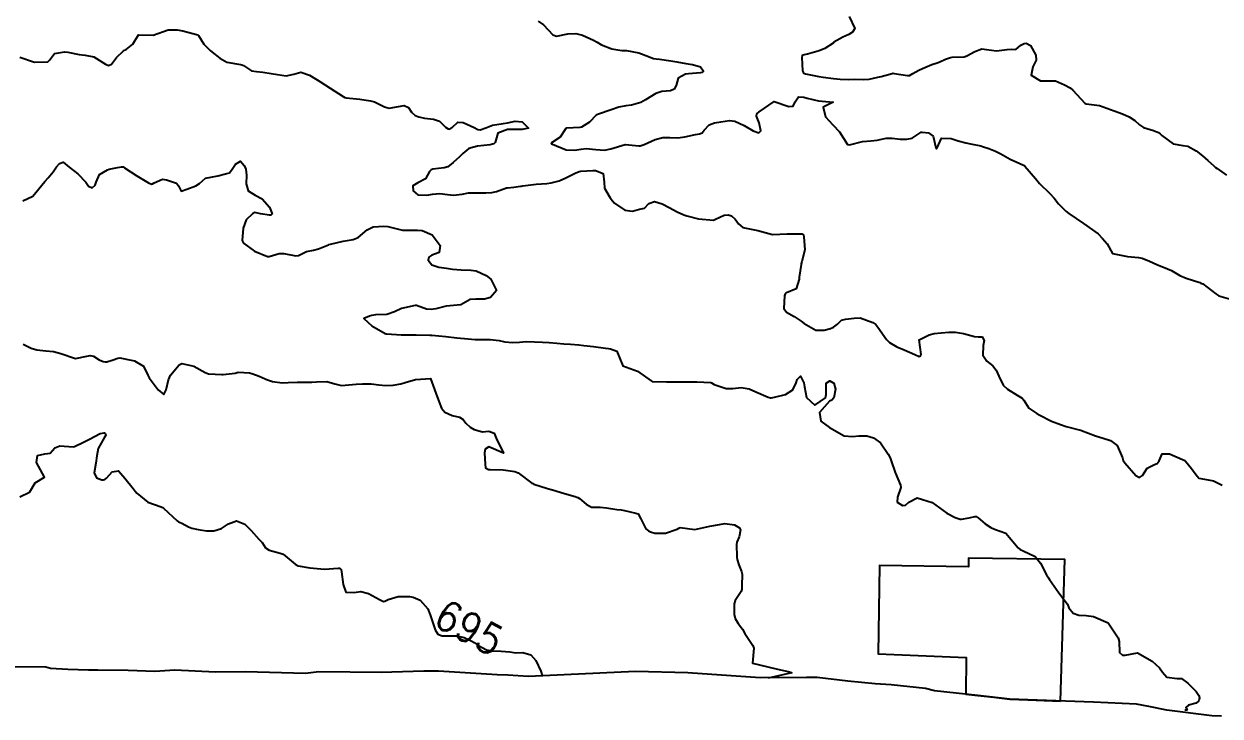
# Model space of a CAD drawing. Header units: metres. Extents: x 292545 to 299085, y 7450245 to 7463078.
# Drawn here: x 294679 to 294840.7, y 7462521.2 to 7462614.8 of the extents above; entities that cross this region are included whole.
import ezdxf
from ezdxf.enums import TextEntityAlignment as Align

# ---------------------------------------------------------------- set-up
doc = ezdxf.new("R2010")
doc.units = ezdxf.units.M
for name, color, linetype in [('Area', 45, 'Continuous'), ('Cotas', 45, 'Continuous'), ('Curvas de Nivel 1m', 11, 'Continuous'), ('Curvas de Nivel 5m', 15, 'Continuous'), ('Edificações', 30, 'Continuous')]:
    doc.layers.add(name, color=color, linetype=linetype)
doc.styles.add('Style-STANDARD', font='STANDARD.shx')

msp = doc.modelspace()

# ---------------------------------------------------------------- linework, layer by layer
at = {"layer": 'Area'}
msp.add_polyline3d([(294840.88, 7462521.2, 692.76), (294839.58, 7462521.25, 692.95), (294833.5, 7462522.01, 692.99), (294831.06, 7462522.51, 693.03), (294829.38, 7462522.83, 696.36), (294823.58, 7462523.06, 702.35), (294814.68, 7462523.39, 698.12), (294812.26, 7462523.49, 698.66), (294807.92, 7462523.98, 697.51), (294802.09, 7462524.63, 693.63), (294800.87, 7462524.95, 693.58), (294796.21, 7462525.43, 693.62), (294794.08, 7462525.54, 699.65), (294790.35, 7462525.94, 693.64), (294786.21, 7462526.41, 693.64), (294784.77, 7462526.42, 693.74), (294778.51, 7462526.36, 693.87), (294768.75, 7462527.06, 694.9), (294761.67, 7462527.25, 695.01), (294747.22, 7462526.53, 695.36), (294744.39, 7462526.72, 694.83), (294742.99, 7462526.77, 695.02), (294735.05, 7462527.28, 694.98), (294733.08, 7462527.26, 695.23), (294727.28, 7462527.08, 695.38), (294718.88, 7462527.2, 695.54), (294717.08, 7462526.98, 695.7), (294708.94, 7462527.17, 695.64), (294704.88, 7462527.13, 695.75), (294699.41, 7462527.4, 695.92), (294696.7, 7462527.23, 695.75), (294693.1, 7462527.38, 695.68), (294689.01, 7462527.4, 695.81), (294687.72, 7462527.42, 695.66), (294684.95, 7462527.48, 695.65), (294682.59, 7462527.65, 695.74), (294681.95, 7462527.81, 695.81), (294671.78, 7462527.87, 695.76)], dxfattribs=at)
at = {"layer": 'Curvas de Nivel 1m', "flags": 128}
for points, elevation in [([(294748.52, 7462615.21), (294749.23, 7462614.7), (294750.5, 7462613.35), (294751.01, 7462613.19), (294752.5, 7462613.51), (294753.61, 7462613.54), (294754.5, 7462613.29), (294755.97, 7462612.63), (294756.49, 7462612.34), (294757.07, 7462612.02), (294758.48, 7462611.46), (294759.8, 7462611.25), (294760.47, 7462611.22), (294762.1, 7462610.92), (294762.47, 7462610.79), (294763.08, 7462610.54), (294764.1, 7462610.17), (294764.46, 7462610.1), (294764.91, 7462610.06), (294766.46, 7462609.84), (294767.26, 7462609.69), (294768.45, 7462609.48), (294769.35, 7462609.36), (294770.45, 7462609.03), (294770.88, 7462608.45), (294770.64, 7462608.25), (294770.44, 7462608.21), (294768.81, 7462608.1), (294768.44, 7462608.04), (294767.45, 7462607.47), (294767.17, 7462606.49), (294766.89, 7462606.01), (294766.41, 7462605.79), (294765.24, 7462605.68), (294764.4, 7462605.44), (294763.03, 7462604.54), (294762.39, 7462604.19), (294761.11, 7462603.84), (294760.38, 7462603.74), (294759.4, 7462603.56), (294758.38, 7462603.21), (294756.66, 7462602.62), (294756.45, 7462602.54), (294756.37, 7462602.47), (294755.45, 7462601.53), (294754.35, 7462600.88), (294754.15, 7462600.84), (294752.34, 7462600.72), (294752.31, 7462600.71), (294752.27, 7462600.67), (294751.49, 7462599.52), (294750.32, 7462598.73), (294750.3, 7462598.71), (294750.29, 7462598.69), (294750.32, 7462598.62), (294750.46, 7462598.55), (294752.31, 7462597.82), (294753.4, 7462597.74), (294754.32, 7462597.91), (294754.98, 7462597.97), (294756.32, 7462597.83), (294757.48, 7462597.76), (294758.32, 7462597.93), (294760.27, 7462598.52), (294760.32, 7462598.53), (294762.1, 7462598.34), (294762.32, 7462598.35), (294762.83, 7462598.54), (294764.33, 7462599.19), (294765.38, 7462599.46), (294766.33, 7462599.47), (294767.39, 7462599.43), (294768.33, 7462599.55), (294769.76, 7462599.88), (294770.34, 7462599.98), (294770.67, 7462600.11), (294770.93, 7462600.44), (294771.62, 7462601.17), (294772.36, 7462601.45), (294773.19, 7462601.6), (294774.36, 7462601.78), (294775.09, 7462601.66), (294776.35, 7462601.08), (294777.58, 7462600.37), (294778.34, 7462600.11), (294778.63, 7462600.36), (294778.36, 7462601.45), (294778.01, 7462602.36), (294778.08, 7462602.66), (294778.38, 7462602.95), (294780.39, 7462604.33), (294782.39, 7462603.68), (294783, 7462603.69), (294783.23, 7462604.3), (294783.72, 7462604.98), (294784.4, 7462604.92), (294784.88, 7462604.77), (294786.39, 7462604.42), (294788.39, 7462604.24), (294787.05, 7462603.59), (294787.33, 7462602.25), (294788.36, 7462601.2), (294789.25, 7462600.23), (294790.33, 7462598.54), (294790.6, 7462598.49), (294792.33, 7462598.91), (294793.48, 7462599.03), (294794.33, 7462599.11), (294795.54, 7462599.36), (294796.34, 7462599.39), (294797.45, 7462599.25), (294798.33, 7462599.22), (294799.06, 7462599.38), (294800.15, 7462600.1), (294800.27, 7462600.18), (294800.34, 7462600.19), (294800.43, 7462600.19), (294801.25, 7462600.09), (294801.92, 7462599.66), (294802.25, 7462598.07), (294802.32, 7462598), (294802.39, 7462598), (294802.46, 7462598.07), (294803.03, 7462599.37), (294804.34, 7462599.35), (294805.3, 7462599.01), (294806.33, 7462598.75), (294806.94, 7462598.63), (294808.33, 7462598.33), (294808.59, 7462598.26), (294809.42, 7462597.99), (294810.32, 7462597.62), (294811.05, 7462597.24), (294812.3, 7462596.55), (294813.6, 7462595.94), (294814.1, 7462595.74), (294814.29, 7462595.61), (294815.72, 7462593.92), (294816.26, 7462593.24), (294817.68, 7462591.9), (294818.24, 7462591.27), (294818.83, 7462590.48), (294819.46, 7462589.87), (294819.85, 7462589.5), (294820.22, 7462589.17), (294822.2, 7462587.84), (294824.18, 7462586.45), (294824.81, 7462585.8), (294825.43, 7462585.07), (294826.15, 7462583.79), (294828.15, 7462583.36), (294829.64, 7462583.24), (294830.15, 7462583.16), (294831.15, 7462582.72), (294832.13, 7462582.27), (294833.58, 7462581.71), (294834.12, 7462581.46), (294835.24, 7462580.81), (294836.11, 7462580.45), (294837.93, 7462579.83), (294838.1, 7462579.76), (294838.34, 7462579.65), (294840.09, 7462578.31), (294840.53, 7462578.06), (294842.08, 7462577.6)], 691), ([(294678.46, 7462610.32), (294680.29, 7462609.68), (294680.44, 7462609.64), (294682.22, 7462609.72), (294682.45, 7462609.92), (294683.13, 7462610.82), (294684.47, 7462611.07), (294684.93, 7462611), (294686.46, 7462610.68), (294687.29, 7462610.61), (294688.46, 7462610.39), (294690.02, 7462609.4), (294690.44, 7462609.22), (294690.86, 7462609.39), (294691.54, 7462610.31), (294692.47, 7462611.2), (294692.58, 7462611.26), (294692.82, 7462611.37), (294693.73, 7462612.11), (294694.49, 7462613.35), (294696.49, 7462613.33), (294698.5, 7462614.01), (294699.74, 7462614.05), (294700.5, 7462613.9), (294702.34, 7462613.41), (294702.49, 7462613.36), (294702.56, 7462613.33), (294702.62, 7462613.26), (294703.34, 7462612.1), (294704.2, 7462611.23), (294704.47, 7462611.02), (294705.48, 7462610.2), (294706.45, 7462609.67), (294708.28, 7462609.35), (294708.44, 7462609.31), (294708.68, 7462609.19), (294709.77, 7462608.5), (294710.44, 7462608.4), (294711.29, 7462608.3), (294712.43, 7462608.11), (294713.3, 7462608), (294714.43, 7462607.83), (294715.48, 7462608.05), (294716.44, 7462608.32), (294717.6, 7462607.91), (294718.43, 7462607.38), (294718.63, 7462607.27), (294719.01, 7462607.06), (294720.41, 7462606.13), (294722.14, 7462605.02), (294722.39, 7462604.89), (294722.57, 7462604.84), (294724.39, 7462604.64), (294725.85, 7462604.44), (294726.39, 7462604.29), (294727.72, 7462603.62), (294728.38, 7462603.45), (294729.65, 7462603.66), (294730.38, 7462603.8), (294730.97, 7462603.51), (294731.4, 7462602.91), (294731.89, 7462602.43), (294732.37, 7462602.25), (294733.17, 7462602.09), (294734.36, 7462601.96), (294735.18, 7462601.69), (294736, 7462600.86), (294736.35, 7462600.62), (294736.59, 7462600.61), (294736.9, 7462600.84), (294737.67, 7462601.52), (294738.36, 7462601.5), (294739.87, 7462600.81), (294740.35, 7462600.57), (294740.65, 7462600.5), (294741.43, 7462600.79), (294742.36, 7462601.13), (294743.78, 7462601.34), (294744.36, 7462601.44), (294745.42, 7462601.68), (294746.36, 7462601.59), (294747.22, 7462600.73), (294746.34, 7462600.57), (294744.54, 7462600.56), (294744.35, 7462600.56), (294743.04, 7462600.07), (294742.7, 7462598.78), (294742.5, 7462598.6), (294742.32, 7462598.55), (294742.02, 7462598.48), (294740.32, 7462598.3), (294739.15, 7462597.99), (294738.31, 7462597.3), (294737.89, 7462596.84), (294737.04, 7462596.1), (294736.28, 7462595.52), (294735.8, 7462595.34), (294734.28, 7462595.17), (294734.04, 7462595.11), (294733.83, 7462594.88), (294733.28, 7462593.87), (294732.26, 7462593.33), (294731.57, 7462592.91), (294731.61, 7462592.27), (294732.24, 7462591.72), (294733.45, 7462591.67), (294734.24, 7462591.81), (294735.22, 7462591.89), (294736.24, 7462591.76), (294737.06, 7462591.67), (294738.24, 7462591.81), (294739.09, 7462591.98), (294740.24, 7462591.99), (294741.42, 7462591.97), (294742.25, 7462592.01), (294742.87, 7462592.15), (294744.25, 7462592.64), (294744.35, 7462592.66), (294745.21, 7462592.75), (294746.13, 7462592.87), (294746.25, 7462592.9), (294746.45, 7462592.94), (294748.26, 7462593.14), (294749.7, 7462593.26), (294750.26, 7462593.33), (294751.34, 7462593.61), (294752.27, 7462593.99), (294753.5, 7462594.65), (294754.04, 7462594.88), (294754.28, 7462594.93), (294755.89, 7462595.01), (294756.28, 7462594.99), (294757.31, 7462594.61), (294757.45, 7462593.42), (294757.47, 7462592.61), (294758.24, 7462591.3), (294758.55, 7462590.91), (294758.85, 7462590.59), (294760.22, 7462589.65), (294761.27, 7462589.51), (294762.22, 7462589.75), (294762.87, 7462589.89), (294763.49, 7462590.53), (294764.24, 7462590.79), (294765.29, 7462590.51), (294766.22, 7462589.98), (294767.3, 7462589.4), (294768.21, 7462589), (294768.6, 7462588.86), (294770.2, 7462588.45), (294772.2, 7462588.29), (294772.32, 7462588.31), (294772.49, 7462588.43), (294773.66, 7462588.96), (294774.21, 7462588.99), (294774.66, 7462588.85), (294775.15, 7462588.4), (294775.58, 7462587.78), (294776.19, 7462587.31), (294777.54, 7462587.01), (294778.19, 7462586.88), (294780.18, 7462586.34), (294782.18, 7462586.43), (294784.05, 7462586.42), (294784.18, 7462586.42), (294784.29, 7462586.4), (294784.37, 7462586.29), (294784.41, 7462586.05), (294784.56, 7462584.28), (294784.14, 7462582.67), (294784.05, 7462582.38), (294784.04, 7462582.29), (294783.81, 7462580.59), (294783.78, 7462580.29), (294783.39, 7462579), (294782.08, 7462578.45), (294781.98, 7462578.41), (294781.89, 7462578.31), (294781.8, 7462578.04), (294781.73, 7462576.32), (294782.06, 7462575.82), (294783.11, 7462575.23), (294784.04, 7462574.63), (294784.45, 7462574.29), (294786.02, 7462573.41), (294787.17, 7462573.4), (294788.03, 7462573.64), (294788.45, 7462573.81), (294788.98, 7462574.23), (294789.51, 7462574.76), (294790.04, 7462574.88), (294791.23, 7462575.01), (294792.05, 7462575.06), (294793.76, 7462574.45), (294794.03, 7462574.28), (294794.14, 7462574.17), (294794.41, 7462573.79), (294795.61, 7462572.15), (294796.01, 7462571.75), (294797.01, 7462571.14), (294798, 7462570.73), (294799.43, 7462570.11), (294799.99, 7462569.84), (294800.17, 7462569.91), (294800.26, 7462570.1), (294800.01, 7462572.1), (294801.34, 7462572.77), (294802.02, 7462572.93), (294802.97, 7462573.02), (294804.02, 7462573.15), (294804.91, 7462573.15), (294806.02, 7462572.95), (294807.49, 7462572.54), (294808.02, 7462572.5), (294808.52, 7462572.5), (294808.81, 7462572), (294808.66, 7462571.34), (294808.6, 7462570), (294809.17, 7462569.19), (294809.97, 7462568.6), (294810.41, 7462567.98), (294810.77, 7462567.16), (294811.36, 7462565.97), (294811.93, 7462565.4), (294813.25, 7462564.62), (294813.92, 7462564.2), (294814.14, 7462563.94), (294814.85, 7462562.87), (294815.9, 7462562.14), (294816.34, 7462561.91), (294817.88, 7462561.09), (294819.13, 7462560.62), (294819.87, 7462560.39), (294821.82, 7462559.88), (294821.86, 7462559.87), (294821.96, 7462559.84), (294823.86, 7462559.1), (294824.86, 7462558.81), (294825.85, 7462558.48), (294826.77, 7462557.78), (294827.48, 7462556.12), (294827.58, 7462555.77), (294827.82, 7462555.45), (294829.3, 7462553.75), (294829.79, 7462553.48), (294830.19, 7462553.74), (294830.82, 7462554.72), (294831.82, 7462555.22), (294832.18, 7462555.35), (294832.44, 7462555.71), (294832.87, 7462556.67), (294833.83, 7462556.68), (294835.6, 7462555.91), (294835.82, 7462555.8), (294835.91, 7462555.76), (294836.01, 7462555.68), (294836.81, 7462554.67), (294837.6, 7462553.65), (294837.68, 7462553.54), (294837.79, 7462553.39), (294838.09, 7462553.35), (294839.79, 7462553), (294840.96, 7462552.44)], 692), ([(294678.88, 7462590.88), (294680.23, 7462591.52), (294681.83, 7462593.5), (294682.26, 7462594.01), (294682.94, 7462594.81), (294683.43, 7462595.48), (294683.8, 7462595.96), (294684.29, 7462596.11), (294685.14, 7462595.46), (294686.27, 7462594.54), (294687.36, 7462593.43), (294687.72, 7462592.9), (294688.25, 7462592.65), (294688.65, 7462593.02), (294688.78, 7462593.41), (294689.21, 7462594.47), (294690.28, 7462595.11), (294690.51, 7462595.16), (294691.67, 7462595.39), (294692.18, 7462595.48), (294692.28, 7462595.49), (294692.4, 7462595.49), (294692.62, 7462595.37), (294694.27, 7462594.3), (294695.85, 7462593.33), (294696.25, 7462593.16), (294696.37, 7462593.21), (294696.59, 7462593.33), (294697.75, 7462593.82), (294698.26, 7462593.75), (294699.61, 7462593.29), (294699.91, 7462592.94), (294700.24, 7462592.19), (294701.02, 7462592.49), (294702.25, 7462592.93), (294702.72, 7462593.25), (294703.54, 7462593.96), (294704.27, 7462594.1), (294705.22, 7462594.27), (294706.27, 7462594.53), (294706.81, 7462594.67), (294707.17, 7462595.2), (294707.61, 7462595.88), (294708.29, 7462596.27), (294708.79, 7462595.68), (294708.98, 7462595.18), (294709.09, 7462594.36), (294709.04, 7462593.18), (294709.3, 7462592.23), (294710.24, 7462591.67), (294711.22, 7462591.15), (294712.22, 7462590.06), (294712.54, 7462589.14), (294712.37, 7462588.98), (294712.21, 7462588.96), (294710.98, 7462589.15), (294710.21, 7462589.33), (294709.9, 7462589.16), (294709.05, 7462588.33), (294708.62, 7462587.18), (294708.51, 7462585.53), (294708.68, 7462585.18), (294710.15, 7462584.08), (294711.92, 7462583.36), (294712.14, 7462583.38), (294713.49, 7462583.78), (294714.14, 7462583.76), (294715.77, 7462583.46), (294716.14, 7462583.52), (294717.2, 7462584.03), (294718.15, 7462584.24), (294718.83, 7462584.39), (294720.16, 7462584.93), (294720.24, 7462584.97), (294720.46, 7462585.05), (294722.17, 7462585.43), (294723.51, 7462585.66), (294724.17, 7462585.96), (294725.42, 7462586.98), (294726.19, 7462587.39), (294727.65, 7462587.49), (294728.19, 7462587.41), (294730.18, 7462586.93), (294732.18, 7462586.94), (294732.85, 7462586.89), (294734.18, 7462586.3), (294735.27, 7462584.87), (294735.12, 7462583.89), (294734.14, 7462583.55), (294733.72, 7462583.3), (294733.66, 7462582.88), (294734.13, 7462582.23), (294735.08, 7462581.91), (294736.12, 7462581.81), (294736.94, 7462581.67), (294738.12, 7462581.57), (294739.4, 7462581.53), (294740.12, 7462581.43), (294741.48, 7462580.8), (294742.11, 7462580.3), (294742.86, 7462578.78), (294742.07, 7462577.83), (294741.27, 7462577.6), (294740.07, 7462577.61), (294739.34, 7462577.55), (294738.06, 7462576.83), (294736.06, 7462576.65), (294734.66, 7462576.28), (294734.06, 7462576.19), (294733.43, 7462576.26), (294732.06, 7462576.72), (294731.9, 7462576.74), (294730.06, 7462576.35), (294729.1, 7462575.9), (294728.05, 7462575.5), (294726.54, 7462575.47), (294726.05, 7462575.4), (294725.72, 7462575.31), (294724.93, 7462574.99), (294726.03, 7462573.98), (294727.82, 7462572.95), (294727.97, 7462572.91), (294728.01, 7462572.91), (294728.05, 7462572.91), (294730.01, 7462572.77), (294730.18, 7462572.76), (294732.01, 7462572.76), (294733.87, 7462572.74), (294734.01, 7462572.74), (294734.16, 7462572.73), (294736.01, 7462572.56), (294737.52, 7462572.35), (294738.01, 7462572.3), (294738.57, 7462572.26), (294740.01, 7462572.15), (294740.68, 7462572.13), (294742.01, 7462572.13), (294743.22, 7462571.99), (294744, 7462571.84), (294745.02, 7462571.73), (294746, 7462571.79), (294746.88, 7462571.86), (294748, 7462571.82), (294749.08, 7462571.78), (294750, 7462571.74), (294751.03, 7462571.65), (294752, 7462571.57), (294752.86, 7462571.52), (294754, 7462571.41), (294754.69, 7462571.33), (294756, 7462571.19), (294757.63, 7462570.97), (294758, 7462570.92), (294758.28, 7462570.88), (294759.13, 7462570.58), (294759.96, 7462568.57), (294761.96, 7462567.86), (294763.8, 7462566.53), (294763.94, 7462566.48), (294765.84, 7462566.4), (294765.94, 7462566.41), (294766.02, 7462566.42), (294767.94, 7462566.4), (294768.02, 7462566.4), (294769.94, 7462566.41), (294771.84, 7462566.33), (294771.94, 7462566.3), (294772.31, 7462566.05), (294773.93, 7462565.52), (294774.82, 7462565.52), (294775.94, 7462565.66), (294777.03, 7462565.47), (294777.93, 7462565.04), (294779.58, 7462564.34), (294779.92, 7462564.26), (294780, 7462564.26), (294780.44, 7462564.33), (294781.93, 7462564.71), (294782.92, 7462565.31), (294783.38, 7462566.3), (294783.52, 7462566.72), (294783.95, 7462567.16), (294784.44, 7462566.29), (294784.49, 7462565.73), (294784.78, 7462564.28), (294785.9, 7462563.27), (294787.36, 7462564.25), (294787.46, 7462564.71), (294787.46, 7462566.25), (294787.95, 7462566.57), (294788.47, 7462566.23), (294788.72, 7462565.44), (294788.47, 7462564.23), (294788.2, 7462563.95), (294787.91, 7462563.78), (294786.52, 7462562.26), (294786.72, 7462561.1), (294787.87, 7462560.24), (294789.86, 7462559.1), (294791.02, 7462559.04), (294791.86, 7462559.12), (294792.92, 7462559.12), (294793.85, 7462558.83), (294794.77, 7462558.16), (294795.83, 7462556.62), (294796.07, 7462556.15), (294796.24, 7462555.73), (294796.75, 7462554.14), (294797.47, 7462552.44), (294797.54, 7462552.13), (294797.06, 7462550.83), (294797.04, 7462550.14), (294797.75, 7462549.69), (294798.14, 7462549.73), (294798.6, 7462550.12), (294799.76, 7462550.7), (294801.75, 7462550.08), (294803.73, 7462548.64), (294804.89, 7462548.04), (294805.53, 7462547.84), (294805.72, 7462547.83), (294806.75, 7462548.02), (294807.54, 7462548.19), (294807.73, 7462548.18), (294807.99, 7462548.01), (294808.94, 7462547.22), (294809.71, 7462546.7), (294810.21, 7462546.48), (294811.7, 7462545.96), (294813.41, 7462543.94), (294813.68, 7462543.74), (294814.05, 7462543.56), (294815.67, 7462542.78), (294816.42, 7462541.9), (294817.24, 7462540.29), (294817.49, 7462539.89), (294817.63, 7462539.69), (294818.87, 7462537.88), (294819.59, 7462536.94), (294820.04, 7462536.32), (294820.23, 7462535.86), (294820.84, 7462535.11), (294821.57, 7462534.83), (294822.6, 7462534.8), (294823.57, 7462534.65), (294825.56, 7462533.8), (294826.9, 7462531.78), (294827.03, 7462531.28), (294827.1, 7462529.78), (294827.51, 7462529.44), (294827.84, 7462529.43), (294829.51, 7462529.75), (294831.5, 7462528.64), (294832.51, 7462527.71), (294832.9, 7462527.14), (294833.47, 7462526.48), (294834.88, 7462526.27), (294835.47, 7462526.3), (294836.3, 7462525.67), (294837.45, 7462524.52), (294837.79, 7462524), (294837.89, 7462523.65), (294837.81, 7462523.28), (294837.43, 7462522.95), (294836.43, 7462522.67), (294836.07, 7462522.35), (294836.25, 7462522.06), (294836.18, 7462521.98), (294835.91, 7462521.98)], 693), ([(294678.92, 7462571.53), (294679.99, 7462570.97), (294680.75, 7462570.75), (294681.98, 7462570.62), (294683.01, 7462570.51), (294683.98, 7462570.24), (294685.82, 7462569.61), (294685.97, 7462569.59), (294687.52, 7462569.89), (294687.98, 7462569.96), (294688.43, 7462569.87), (294689.16, 7462569.41), (294689.71, 7462569.15), (294689.97, 7462569.1), (294690.22, 7462569.14), (294691.05, 7462569.39), (294691.72, 7462569.63), (294691.98, 7462569.64), (294693.48, 7462569.36), (294693.97, 7462569.26), (294695.18, 7462568.55), (294695.77, 7462567.33), (294695.95, 7462566.95), (294697.16, 7462565.32), (294697.92, 7462564.69), (294698.23, 7462565.31), (294698.56, 7462566.68), (294698.82, 7462567.3), (294699.97, 7462568.71), (294700.36, 7462568.89), (294701.97, 7462568.52), (294703.51, 7462567.68), (294703.95, 7462567.51), (294705.74, 7462567.42), (294705.95, 7462567.41), (294707.55, 7462567.59), (294707.95, 7462567.7), (294709.51, 7462567.61), (294709.95, 7462567.5), (294710.79, 7462567.16), (294711.62, 7462566.83), (294711.94, 7462566.7), (294712.61, 7462566.46), (294713.93, 7462566.28), (294714.73, 7462566.32), (294715.94, 7462566.39), (294717.22, 7462566.37), (294717.94, 7462566.39), (294718.57, 7462566.43), (294719.94, 7462566.44), (294721.05, 7462566.15), (294721.93, 7462565.91), (294722.94, 7462566.01), (294723.93, 7462566.09), (294724.78, 7462566.14), (294725.93, 7462566.16), (294726.97, 7462566), (294727.93, 7462565.9), (294728.93, 7462565.95), (294729.94, 7462566.15), (294730.52, 7462566.34), (294731.94, 7462566.71), (294733.94, 7462566.88), (294734.66, 7462564.87), (294735.11, 7462563.67), (294735.46, 7462562.86), (294735.89, 7462562.29), (294736.9, 7462561.84), (294737.88, 7462561.64), (294738.36, 7462561.32), (294738.73, 7462560.83), (294739.32, 7462560.27), (294739.86, 7462559.98), (294740.99, 7462559.67), (294741.86, 7462559.74), (294742.56, 7462559.48), (294742.82, 7462558.78), (294743.82, 7462556.76), (294741.84, 7462557.64), (294741.34, 7462557.29), (294741.27, 7462556.8), (294741.34, 7462555.26), (294741.4, 7462554.79), (294741.8, 7462554.56), (294742.04, 7462554.55), (294743.8, 7462554.53), (294745.34, 7462554.29), (294745.8, 7462554.09), (294747.67, 7462552.72), (294747.78, 7462552.64), (294747.94, 7462552.56), (294749.77, 7462551.98), (294750.75, 7462551.7), (294751.76, 7462551.4), (294753.5, 7462550.91), (294753.76, 7462550.83), (294753.88, 7462550.78), (294754.08, 7462550.65), (294754.99, 7462549.88), (294755.74, 7462549.48), (294756.9, 7462549.45), (294757.74, 7462549.38), (294759.16, 7462549.16), (294759.74, 7462549.08), (294760.17, 7462549.01), (294761.73, 7462548.65), (294762.02, 7462548.55), (294762.37, 7462547.89), (294763.08, 7462546.54), (294763.42, 7462546.25), (294763.7, 7462546.12), (294764.28, 7462545.94), (294765.7, 7462545.93), (294767.29, 7462546.49), (294767.54, 7462546.64), (294767.71, 7462546.72), (294769.7, 7462546.46), (294771.33, 7462546.82), (294771.71, 7462546.88), (294773, 7462547.13), (294773.72, 7462547.27), (294775.05, 7462547.06), (294775.71, 7462546.67), (294775.85, 7462546.39), (294775.69, 7462545.44), (294775.35, 7462544.73), (294775.34, 7462544.39), (294775.37, 7462542.68), (294775.41, 7462542.39), (294775.65, 7462541.67), (294776.01, 7462540.76), (294776.09, 7462540.38), (294776.05, 7462538.82), (294776.02, 7462538.38), (294775.93, 7462538.07), (294775.6, 7462537.53), (294775.14, 7462536.84), (294775, 7462536.4), (294775, 7462534.97), (294775.13, 7462534.39), (294775.56, 7462533.72), (294776.11, 7462532.95), (294776.45, 7462532.38), (294777.52, 7462530.75), (294777.68, 7462530.37), (294777.49, 7462528.37), (294780.66, 7462527.59), (294782.46, 7462527.18), (294782.82, 7462527.04), (294782.55, 7462527), (294779.62, 7462526.34)], 694)]:
    msp.add_lwpolyline(points, dxfattribs=dict(at, elevation=elevation))
at = {"layer": 'Curvas de Nivel 5m', "flags": 128}
for points, elevation in [([(294790.53, 7462615.83), (294791.31, 7462614.2), (294791.01, 7462613.7), (294790.5, 7462613.4), (294789.68, 7462613.04), (294788.48, 7462612.34), (294788.44, 7462612.29), (294788.39, 7462612.24), (294787.24, 7462611.49), (294786.47, 7462611.2), (294784.93, 7462610.74), (294784.47, 7462610.66), (294784.21, 7462610.55), (294784.15, 7462610.29), (294784.24, 7462608.5), (294784.31, 7462608.29), (294784.44, 7462608.16), (294784.65, 7462608.08), (294786.43, 7462607.72), (294787.04, 7462607.64), (294788.43, 7462607.45), (294789.31, 7462607.35), (294790.43, 7462607.33), (294791.28, 7462607.35), (294792.43, 7462607.33), (294793.26, 7462607.35), (294794.43, 7462607.62), (294794.86, 7462607.74), (294796.35, 7462608.14), (294796.44, 7462608.15), (294796.62, 7462608.14), (294798.44, 7462607.84), (294798.69, 7462607.86), (294799.17, 7462608.11), (294799.98, 7462608.57), (294800.45, 7462608.81), (294801.71, 7462609.33), (294802.46, 7462609.57), (294802.82, 7462609.7), (294803.58, 7462610.06), (294804.23, 7462610.29), (294804.47, 7462610.32), (294806.11, 7462610.39), (294806.47, 7462610.5), (294807.55, 7462611.09), (294808.48, 7462611.44), (294809.11, 7462611.36), (294810.47, 7462611.19), (294811.89, 7462611.37), (294812.48, 7462611.4), (294813.07, 7462611.35), (294813.75, 7462611.94), (294814.22, 7462612.2), (294814.49, 7462612.22), (294815.05, 7462611.92), (294815.79, 7462610.59), (294815.82, 7462609.92), (294815.35, 7462609.02), (294815.16, 7462607.92), (294816.43, 7462607.14), (294817.65, 7462607.11), (294818.43, 7462607.11), (294819.67, 7462606.61), (294820.42, 7462606.2), (294820.79, 7462605.86), (294822.4, 7462604.13), (294822.58, 7462604.03), (294824.39, 7462603.81), (294826.38, 7462603.08), (294827.5, 7462602.66), (294828.37, 7462602.25), (294829.17, 7462601.76), (294829.81, 7462601.2), (294830.35, 7462600.84), (294831.66, 7462600.41), (294832.35, 7462600.12), (294832.57, 7462599.94), (294832.79, 7462599.72), (294834.33, 7462598.59), (294835.63, 7462598.38), (294836.32, 7462598.29), (294837.47, 7462597.66), (294838.31, 7462597), (294839.03, 7462596.37), (294839.82, 7462595.63), (294840.08, 7462595.41), (294840.29, 7462595.26), (294841.54, 7462594.35)], 690), ([(294678.43, 7462550.86), (294679.76, 7462551.48), (294679.79, 7462551.49), (294679.81, 7462551.52), (294680.53, 7462552.75), (294681.78, 7462553.5), (294680.71, 7462555.51), (294680.86, 7462556.47), (294681.82, 7462556.68), (294682.54, 7462556.78), (294683.17, 7462557.48), (294683.84, 7462557.74), (294685.66, 7462557.63), (294685.83, 7462557.65), (294687.04, 7462558.24), (294687.85, 7462558.66), (294689.31, 7462559.41), (294689.85, 7462559.5), (294690.01, 7462559.4), (294690.06, 7462559.19), (294689.85, 7462558.82), (294689.06, 7462557.41), (294688.85, 7462556.39), (294688.71, 7462555.42), (294688.49, 7462554.12), (294688.82, 7462553.41), (294689.52, 7462553.14), (294689.78, 7462553.16), (294689.96, 7462553.22), (294690.18, 7462553.4), (294690.93, 7462554.25), (294691.79, 7462554.36), (294692.66, 7462553.37), (294693.77, 7462551.97), (294694.05, 7462551.64), (294694.28, 7462551.35), (294695.75, 7462550.15), (294697.56, 7462549.49), (294697.73, 7462549.42), (294697.89, 7462549.31), (294699.72, 7462547.62), (294699.91, 7462547.48), (294700.35, 7462547.28), (294701.25, 7462546.81), (294701.7, 7462546.61), (294702.54, 7462546.42), (294703.7, 7462546.26), (294704.66, 7462546.27), (294705.7, 7462546.58), (294706.64, 7462547.21), (294707.72, 7462547.61), (294708.86, 7462547.18), (294709.7, 7462546.29), (294710.76, 7462545.15), (294711.2, 7462544.67), (294711.67, 7462543.97), (294712.14, 7462543.62), (294713.66, 7462543.25), (294714.04, 7462543.12), (294715.65, 7462541.74), (294716.08, 7462541.52), (294717.64, 7462541.25), (294719.64, 7462541.05), (294721.49, 7462541.19), (294721.64, 7462541.19), (294721.77, 7462541.15), (294721.87, 7462541.03), (294721.95, 7462540.71), (294722.16, 7462539.02), (294722.53, 7462537.95), (294723.6, 7462537.9), (294724.56, 7462538.03), (294725.6, 7462537.8), (294727.08, 7462536.97), (294727.59, 7462536.72), (294727.8, 7462536.75), (294728.23, 7462536.95), (294729.6, 7462537.36), (294731.13, 7462537.38), (294731.6, 7462537.3), (294732.55, 7462536.9), (294733.58, 7462535.72), (294733.92, 7462534.88), (294734.34, 7462533.67), (294734.58, 7462532.87), (294734.96, 7462532.29), (294735.54, 7462532.07), (294736.33, 7462532.06), (294737.54, 7462532.06), (294738.53, 7462531.82), (294739.53, 7462531.33), (294739.85, 7462531.14), (294740.35, 7462530.81), (294741.51, 7462530.17), (294742.26, 7462530.03), (294743.51, 7462529.98), (294744.66, 7462529.91), (294745.5, 7462529.75), (294746.45, 7462529.78), (294747.5, 7462529.5), (294748.21, 7462528.71), (294748.89, 7462527.29), (294749.07, 7462526.7)], 695)]:
    msp.add_lwpolyline(points, dxfattribs=dict(at, elevation=elevation))
at = {"layer": 'Edificações', "elevation": 700.24}
msp.add_lwpolyline([(294819.13, 7462523.23), (294819.7, 7462542.37), (294806.68, 7462542.55), (294806.67, 7462541.39), (294794.65, 7462541.56), (294794.48, 7462529.64), (294806.36, 7462529.1), (294806.32, 7462524.16), (294807.92, 7462523.98), (294807.92, 7462523.98), (294810.09, 7462523.74), (294812.26, 7462523.49), (294812.26, 7462523.49), (294813.47, 7462523.44), (294814.68, 7462523.39), (294819.13, 7462523.23)], close=True, dxfattribs=at)

# ---------------------------------------------------------------- texts
at = {"layer": 'Cotas', "style": 'Style-STANDARD'}
msp.add_text('695', height=4, rotation=331.764, dxfattribs=at).set_placement((294739.19, 7462533.17, 695), align=Align.MIDDLE_CENTER)

doc.saveas('drawing.dxf')
